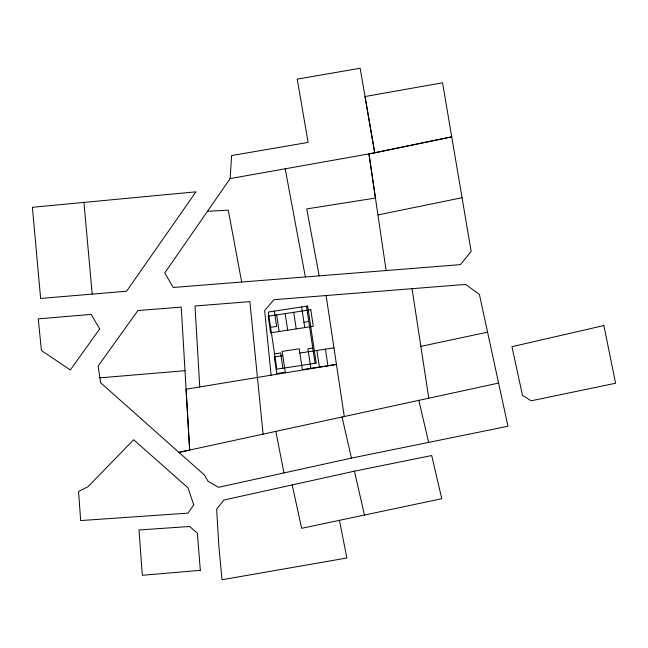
<?xml version="1.0" encoding="UTF-8"?>
<svg xmlns="http://www.w3.org/2000/svg" width="648" height="648" viewBox="0 0 648 648"><rect width="100%" height="100%" fill="white"/><g stroke="black" fill="none" stroke-linecap="round" stroke-linejoin="round"><path stroke-width="0.97" d="M230.129 178.589L231.587 155.569L308.1 142.406L297.23 79.129L360.15 68.251L374.73 152.871L230.129 178.589L164.77 272.962L173.243 287.469L460.493 264.627L471.161 251.359L442.552 82.79L365.018 96.544L374.73 152.871L451.705 136.858L368.955 153.9L375.435 198.053L306.731 208.931L319.181 275.854M292.183 484.931L301.66 528.306L441.774 498.717L431.706 455.544L354.432 471.169L223.844 500.045L216.651 509.198L218.846 545.794L221.989 579.749L346.874 557.993L339.447 520.328M351.451 458.104L218.579 487.304L208.138 481.359L204.412 475.016L100.553 382.676L98.148 366.071L137.886 310.554L181.246 307.095L189.67 450.052L178.929 452.377L498.596 383.073L507.975 426.246L351.451 458.104L342.055 417.02M420.868 346.388L487.563 332.157M377.938 214.95L462.056 197.713M270.589 327.337L276.615 326.414L274.323 311.121M303.912 322.259L308.788 321.521M274.574 353.865L280.608 352.949L282.901 368.242M312.773 348.049L307.905 348.794L310.87 368.331M282.787 355.647L274.258 356.943L276.745 373.523L285.274 372.227L282.147 351.394L299.206 348.802L302.341 369.635L336.458 364.435L186.065 389.197L189.67 450.052M299.846 353.055L333.963 347.855M83.948 202.403L32.4 207.295L40.622 298.445L126.579 291.219L195.971 191.832L83.948 202.403L92.202 294.103M99.857 377.849L185.004 370.697M207.465 211.305L228.266 210.138L241.68 282.026M418.835 400.359L428.652 442.471M354.432 471.169L364.451 515.038M498.596 383.073L479.382 294.362L465.62 284.407L273.974 299.7L264.651 310.538L271.099 375.2M275.837 431.365L283.978 472.927M285.193 168.788L305.354 276.947M412.047 288.684L428.782 398.22M326.106 295.537L344.274 416.534M325.434 349.159L327.929 365.739M316.904 350.455L319.399 367.035M306.488 306.229L315.074 363.342M301.62 306.966L304.746 327.605M293.722 312.32L296.217 328.901M285.193 313.616L287.688 330.197M276.664 314.92L279.158 331.501M368.955 153.9L386.119 270.548M263.096 434.144L249.869 301.636L194.999 305.994L199.754 386.945M193.76 504.97L187.969 513.135L80.668 520.571L78.562 491.508L87.917 486.794L133.691 439.757L188.009 487.855L193.76 504.97M99.703 328.917L70.324 369.976L41.423 350.528L38.24 318.856L91.157 314.401L99.703 328.917M603.879 325.539L511.944 346.704L522.499 395.369L531.158 400.812L615.6 383.235L603.879 325.539M307.646 306.05L268.288 312.036L276.874 369.158L316.232 363.172L307.646 306.05M310.789 309.728L268.134 316.216L270.629 332.797L313.276 326.309L310.789 309.728M200.329 570.337L142.301 575.294L139.004 529.975L189.629 526.492L197.348 533.077L200.329 570.337"/></g></svg>
